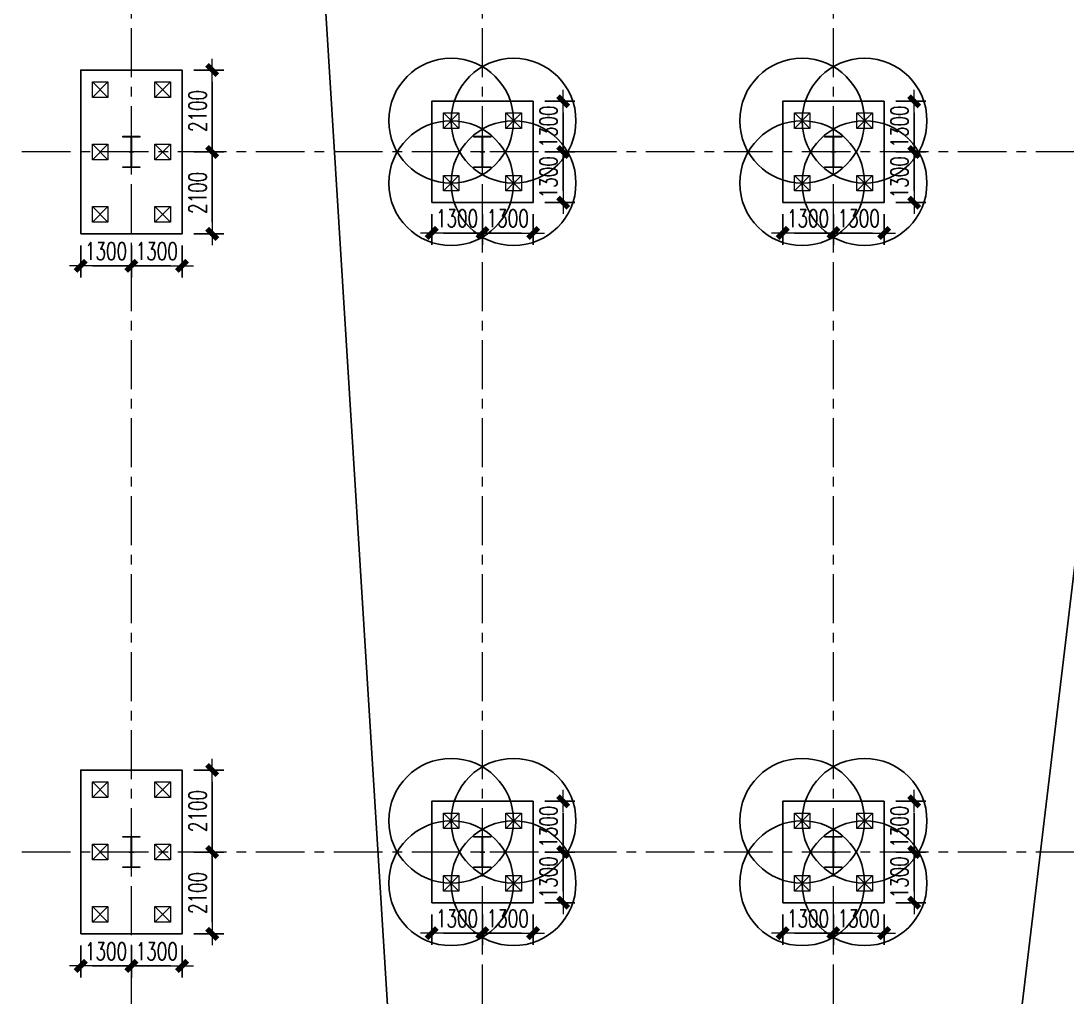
# Model space of a CAD drawing. Extents: x -1201378 to 2367219, y -619313 to 244905.
# Drawn here: x -239591 to -212766, y -241018 to -215989 of the extents above; entities that cross this region are included whole.
import ezdxf

# ---------------------------------------------------------------- set-up
doc = ezdxf.new("R2010")
doc.units = 0
doc.header["$LTSCALE"] = 1000
doc.linetypes.add('CENTER', pattern=[2, 1.25, -0.25, 0.25, -0.25])
doc.layers.get('0').update_dxf_attribs({"linetype": 'CONTINUOUS'})
doc.layers.get('Defpoints').update_dxf_attribs({"linetype": 'CONTINUOUS'})
for name, color, linetype in [('A-WINDOW', 140, 'CONTINUOUS'), ('S-DOTE1', 140, 'CENTER'), ('S-HATCH1-W', 252, 'CONTINUOUS')]:
    doc.layers.add(name, color=color, linetype=linetype)
for name, color, linetype, lineweight in [('S-axis', 111, 'CONTINUOUS', 0), ('S-col', 2, 'CONTINUOUS', 0), ('S-dim', 81, 'CONTINUOUS', 0), ('S-dote', 5, 'CENTER', 0), ('S-zhuang', 1, 'CONTINUOUS', 0)]:
    doc.layers.add(name, color=color, linetype=linetype, lineweight=lineweight)
doc.styles.add('SS1', font='tj-romans1.shx', dxfattribs={"width": 0.7, "bigfont": 'tj-hztxt1.shx'})
doc.dimstyles.new('S-150-ARCHI', dxfattribs={"dimscale": 150, "dimtxt": 3, "dimasz": 2, "dimexe": 2, "dimexo": 2, "dimgap": 1, "dimtad": 1, "dimdec": 0, "dimzin": 0, "dimdsep": 46, "dimtxsty": 'SS1', "dimblk1": 'TT', "dimblk2": 'TT', "dimsah": 1, "dimcen": 1, "dimclrd": 256, "dimclre": 256, "dimclrt": 256, "dimadec": 0, "dimazin": 0, "dimtfac": 1, "dimtdec": 0, "dimtix": 1, "dimtmove": 2, "dimatfit": 0, "dimldrblk": 'TT', "dimfxl": 2, "dimtolj": 1, "dimtzin": 0, "dimarcsym": 0})

# ---------------------------------------------------------------- blocks, each defined once
blk = doc.blocks.new('w42343243')
at = {"layer": 'S-col'}
blk.add_lwpolyline([(-165069, 621020), (-164639, 621020), (-164639, 621002), (-164848, 621002), (-164848, 620238), (-164639, 620238), (-164639, 620220), (-165069, 620220), (-165069, 620238), (-164860, 620238), (-164860, 621002), (-165069, 621002)], close=True, dxfattribs=at)
blk = doc.blocks.new('42343')
at = {"layer": 'A-WINDOW'}
for p in [(-117000, -35800), (-108000, -35800), (-99000, -35800), (-117000, -53750), (-108000, -53750), (-99000, -53750)]:
    blk.add_blockref('w42343243', p, dxfattribs=at)
blk = doc.blocks.new('3#轴网')
at = {"layer": 'S-dote'}
for p, q in [((-236758.5, -363428.2), (-236758.5, -277948.2)), ((-227758.5, -363428.2), (-227758.5, -277948.2)), ((-218758.5, -363428.2), (-218758.5, -277944.2)), ((-78316.2, -319348.2), (-273210.6, -319348.2)), ((-78316.2, -337298.2), (-273210.6, -337298.2))]:
    blk.add_line(p, q, dxfattribs=at)
blk = doc.blocks.new('S-ZHUANG-400')
at = {"layer": 'S-zhuang'}
for p, q in [((200, -200), (-200, 200)), ((-200, -200), (200, 200))]:
    blk.add_line(p, q, dxfattribs=at)
blk.add_lwpolyline([(-200, 200), (200, 200), (200, -200), (-200, -200)], close=True, dxfattribs=at)
blk = doc.blocks.new('CT4')
at = {"layer": 'Defpoints'}
for centre in [(-100831, -168442), (-99231, -168442), (-100831, -170042), (-99231, -170042)]:
    blk.add_circle(centre, 1600, dxfattribs=at)
at = {"layer": 'S-DOTE1', "ltscale": 0.25}
for p, q in [((-99971, -169242), (-100091, -169242)), ((-100031, -169182), (-100031, -169302))]:
    blk.add_line(p, q, dxfattribs=at)
at = {"layer": 'S-HATCH1-W'}
blk.add_lwpolyline([(-101331, -170542), (-101331, -167942), (-98731, -167942), (-98731, -170542)], close=True, dxfattribs=at)
at = {"layer": 'S-zhuang', "rotation": 90.00000000000001}
for p in [(-100831, -168442), (-99231, -168442), (-100831, -170042), (-99231, -170042)]:
    blk.add_blockref('S-ZHUANG-400', p, dxfattribs=at)
blk = doc.blocks.new('CT6')
at = {"layer": 'S-DOTE1', "ltscale": 0.25}
for p, q in [((-233268, -322505), (-233388, -322505)), ((-233328, -322445), (-233328, -322565))]:
    blk.add_line(p, q, dxfattribs=at)
at = {"layer": 'S-HATCH1-W'}
blk.add_lwpolyline([(-234628, -324605), (-234628, -320405), (-232028, -320405), (-232028, -324605)], close=True, dxfattribs=at)
at = {"layer": 'S-zhuang', "rotation": 90.00000000000001}
for p in [(-234128, -320905), (-232528, -320905), (-234128, -322505), (-232528, -322505), (-234128, -324105), (-232528, -324105)]:
    blk.add_blockref('S-ZHUANG-400', p, dxfattribs=at)
blk = doc.blocks.new('TT')
blk.add_line((-0.969, 0), (0.969, 0))
at = {"const_width": 0.45}
blk.add_lwpolyline([(-0.442, -0.442), (0.442, 0.442)], dxfattribs=at)
blk = doc.blocks.new('*D1297')
at = {"layer": 'Defpoints', "color": 0, "transparency": 16777216}
for p in [(-229058, -238598), (-227758, -238598), (-227758, -239377)]:
    blk.add_point(p, dxfattribs=at)
at = {"layer": 'S-dim', "lineweight": -2, "transparency": 16777216}
for p, q in [((-229058, -238898), (-229058, -239677)), ((-227758, -238898), (-227758, -239677)), ((-228758, -239377), (-228058, -239377))]:
    blk.add_line(p, q, dxfattribs=at)
at = {"layer": 'S-dim', "lineweight": -2, "transparency": 16777216, "xscale": 300, "yscale": 300, "zscale": 300, "rotation": 180}
blk.add_blockref('TT', (-229058, -239377), dxfattribs=at)
at = {"layer": 'S-dim', "lineweight": -2, "transparency": 16777216, "xscale": 300, "yscale": 300, "zscale": 300}
blk.add_blockref('TT', (-227758, -239377), dxfattribs=at)
at = {"layer": 'S-dim', "transparency": 16777216, "insert": (-228408, -239002), "char_height": 450, "attachment_point": 5, "style": 'SS1'}
blk.add_mtext('\\A1;1300', dxfattribs=at)
blk = doc.blocks.new('*D1298')
at = {"layer": 'Defpoints', "color": 0, "transparency": 16777216}
for p in [(-227758, -238598), (-226458, -238598), (-226458, -239377)]:
    blk.add_point(p, dxfattribs=at)
at = {"layer": 'S-dim', "lineweight": -2, "transparency": 16777216}
for p, q in [((-227758, -238898), (-227758, -239677)), ((-226458, -238898), (-226458, -239677)), ((-227458, -239377), (-226758, -239377))]:
    blk.add_line(p, q, dxfattribs=at)
at = {"layer": 'S-dim', "lineweight": -2, "transparency": 16777216, "xscale": 300, "yscale": 300, "zscale": 300, "rotation": 180}
blk.add_blockref('TT', (-227758, -239377), dxfattribs=at)
at = {"layer": 'S-dim', "lineweight": -2, "transparency": 16777216, "xscale": 300, "yscale": 300, "zscale": 300}
blk.add_blockref('TT', (-226458, -239377), dxfattribs=at)
at = {"layer": 'S-dim', "transparency": 16777216, "insert": (-227108, -239002), "char_height": 450, "attachment_point": 5, "style": 'SS1'}
blk.add_mtext('\\A1;1300', dxfattribs=at)
blk = doc.blocks.new('*D1299')
at = {"layer": 'Defpoints', "color": 0, "transparency": 16777216}
for p in [(-226458, -237298), (-225687, -237298), (-226458, -238598)]:
    blk.add_point(p, dxfattribs=at)
at = {"layer": 'S-dim', "lineweight": -2, "transparency": 16777216}
for p, q in [((-226158, -237298), (-225387, -237298)), ((-225687, -238298), (-225687, -237598)), ((-226158, -238598), (-225387, -238598))]:
    blk.add_line(p, q, dxfattribs=at)
at = {"layer": 'S-dim', "lineweight": -2, "transparency": 16777216, "xscale": 300, "yscale": 300, "zscale": 300}
for p, rotation in [((-225687, -237298), 90), ((-225687, -238598), 270)]:
    blk.add_blockref('TT', p, dxfattribs=dict(at, rotation=rotation))
at = {"layer": 'S-dim', "transparency": 16777216, "insert": (-226062, -237948), "char_height": 450, "attachment_point": 5, "rotation": 90, "style": 'SS1'}
blk.add_mtext('\\A1;1300', dxfattribs=at)
blk = doc.blocks.new('*D1300')
at = {"layer": 'Defpoints', "color": 0, "transparency": 16777216}
for p in [(-226458, -235998), (-225687, -235998), (-226458, -237298)]:
    blk.add_point(p, dxfattribs=at)
at = {"layer": 'S-dim', "lineweight": -2, "transparency": 16777216}
for p, q in [((-226158, -235998), (-225387, -235998)), ((-225687, -236998), (-225687, -236298)), ((-226158, -237298), (-225387, -237298))]:
    blk.add_line(p, q, dxfattribs=at)
at = {"layer": 'S-dim', "lineweight": -2, "transparency": 16777216, "xscale": 300, "yscale": 300, "zscale": 300}
for p, rotation in [((-225687, -235998), 90), ((-225687, -237298), 270)]:
    blk.add_blockref('TT', p, dxfattribs=dict(at, rotation=rotation))
at = {"layer": 'S-dim', "transparency": 16777216, "insert": (-226062, -236648), "char_height": 450, "attachment_point": 5, "rotation": 90, "style": 'SS1'}
blk.add_mtext('\\A1;1300', dxfattribs=at)
blk = doc.blocks.new('*D1302')
at = {"layer": 'Defpoints', "color": 0, "transparency": 16777216}
for p in [(-220058, -238598), (-218758, -238598), (-218758, -239377)]:
    blk.add_point(p, dxfattribs=at)
at = {"layer": 'S-dim', "lineweight": -2, "transparency": 16777216}
for p, q in [((-220058, -238898), (-220058, -239677)), ((-218758, -238898), (-218758, -239677)), ((-219758, -239377), (-219058, -239377))]:
    blk.add_line(p, q, dxfattribs=at)
at = {"layer": 'S-dim', "lineweight": -2, "transparency": 16777216, "xscale": 300, "yscale": 300, "zscale": 300, "rotation": 180}
blk.add_blockref('TT', (-220058, -239377), dxfattribs=at)
at = {"layer": 'S-dim', "lineweight": -2, "transparency": 16777216, "xscale": 300, "yscale": 300, "zscale": 300}
blk.add_blockref('TT', (-218758, -239377), dxfattribs=at)
at = {"layer": 'S-dim', "transparency": 16777216, "insert": (-219408, -239002), "char_height": 450, "attachment_point": 5, "style": 'SS1'}
blk.add_mtext('\\A1;1300', dxfattribs=at)
blk = doc.blocks.new('*D1303')
at = {"layer": 'Defpoints', "color": 0, "transparency": 16777216}
for p in [(-218758, -238598), (-217458, -238598), (-217458, -239377)]:
    blk.add_point(p, dxfattribs=at)
at = {"layer": 'S-dim', "lineweight": -2, "transparency": 16777216}
for p, q in [((-218758, -238898), (-218758, -239677)), ((-217458, -238898), (-217458, -239677)), ((-218458, -239377), (-217758, -239377))]:
    blk.add_line(p, q, dxfattribs=at)
at = {"layer": 'S-dim', "lineweight": -2, "transparency": 16777216, "xscale": 300, "yscale": 300, "zscale": 300, "rotation": 180}
blk.add_blockref('TT', (-218758, -239377), dxfattribs=at)
at = {"layer": 'S-dim', "lineweight": -2, "transparency": 16777216, "xscale": 300, "yscale": 300, "zscale": 300}
blk.add_blockref('TT', (-217458, -239377), dxfattribs=at)
at = {"layer": 'S-dim', "transparency": 16777216, "insert": (-218108, -239002), "char_height": 450, "attachment_point": 5, "style": 'SS1'}
blk.add_mtext('\\A1;1300', dxfattribs=at)
blk = doc.blocks.new('*D1304')
at = {"layer": 'Defpoints', "color": 0, "transparency": 16777216}
for p in [(-217458, -237298), (-216687, -237298), (-217458, -238598)]:
    blk.add_point(p, dxfattribs=at)
at = {"layer": 'S-dim', "lineweight": -2, "transparency": 16777216}
for p, q in [((-217158, -237298), (-216387, -237298)), ((-216687, -238298), (-216687, -237598)), ((-217158, -238598), (-216387, -238598))]:
    blk.add_line(p, q, dxfattribs=at)
at = {"layer": 'S-dim', "lineweight": -2, "transparency": 16777216, "xscale": 300, "yscale": 300, "zscale": 300}
for p, rotation in [((-216687, -237298), 90), ((-216687, -238598), 270)]:
    blk.add_blockref('TT', p, dxfattribs=dict(at, rotation=rotation))
at = {"layer": 'S-dim', "transparency": 16777216, "insert": (-217062, -237948), "char_height": 450, "attachment_point": 5, "rotation": 90, "style": 'SS1'}
blk.add_mtext('\\A1;1300', dxfattribs=at)
blk = doc.blocks.new('*D1301')
at = {"layer": 'Defpoints', "color": 0, "transparency": 16777216}
for p in [(-217458, -235998), (-216687, -235998), (-217458, -237298)]:
    blk.add_point(p, dxfattribs=at)
at = {"layer": 'S-dim', "lineweight": -2, "transparency": 16777216}
for p, q in [((-217158, -235998), (-216387, -235998)), ((-216687, -236998), (-216687, -236298)), ((-217158, -237298), (-216387, -237298))]:
    blk.add_line(p, q, dxfattribs=at)
at = {"layer": 'S-dim', "lineweight": -2, "transparency": 16777216, "xscale": 300, "yscale": 300, "zscale": 300}
for p, rotation in [((-216687, -235998), 90), ((-216687, -237298), 270)]:
    blk.add_blockref('TT', p, dxfattribs=dict(at, rotation=rotation))
at = {"layer": 'S-dim', "transparency": 16777216, "insert": (-217062, -236648), "char_height": 450, "attachment_point": 5, "rotation": 90, "style": 'SS1'}
blk.add_mtext('\\A1;1300', dxfattribs=at)
blk = doc.blocks.new('*D1425')
at = {"layer": 'Defpoints', "color": 0, "transparency": 16777216}
for p in [(-220058, -220648), (-218758, -220648), (-218758, -221427)]:
    blk.add_point(p, dxfattribs=at)
at = {"layer": 'S-dim', "lineweight": -2, "transparency": 16777216}
for p, q in [((-220058, -220948), (-220058, -221727)), ((-218758, -220948), (-218758, -221727)), ((-219758, -221427), (-219058, -221427))]:
    blk.add_line(p, q, dxfattribs=at)
at = {"layer": 'S-dim', "lineweight": -2, "transparency": 16777216, "xscale": 300, "yscale": 300, "zscale": 300, "rotation": 180}
blk.add_blockref('TT', (-220058, -221427), dxfattribs=at)
at = {"layer": 'S-dim', "lineweight": -2, "transparency": 16777216, "xscale": 300, "yscale": 300, "zscale": 300}
blk.add_blockref('TT', (-218758, -221427), dxfattribs=at)
at = {"layer": 'S-dim', "transparency": 16777216, "insert": (-219408, -221052), "char_height": 450, "attachment_point": 5, "style": 'SS1'}
blk.add_mtext('\\A1;1300', dxfattribs=at)
blk = doc.blocks.new('*D1426')
at = {"layer": 'Defpoints', "color": 0, "transparency": 16777216}
for p in [(-218758, -220648), (-217458, -220648), (-217458, -221427)]:
    blk.add_point(p, dxfattribs=at)
at = {"layer": 'S-dim', "lineweight": -2, "transparency": 16777216}
for p, q in [((-218758, -220948), (-218758, -221727)), ((-217458, -220948), (-217458, -221727)), ((-218458, -221427), (-217758, -221427))]:
    blk.add_line(p, q, dxfattribs=at)
at = {"layer": 'S-dim', "lineweight": -2, "transparency": 16777216, "xscale": 300, "yscale": 300, "zscale": 300, "rotation": 180}
blk.add_blockref('TT', (-218758, -221427), dxfattribs=at)
at = {"layer": 'S-dim', "lineweight": -2, "transparency": 16777216, "xscale": 300, "yscale": 300, "zscale": 300}
blk.add_blockref('TT', (-217458, -221427), dxfattribs=at)
at = {"layer": 'S-dim', "transparency": 16777216, "insert": (-218108, -221052), "char_height": 450, "attachment_point": 5, "style": 'SS1'}
blk.add_mtext('\\A1;1300', dxfattribs=at)
blk = doc.blocks.new('*D1427')
at = {"layer": 'Defpoints', "color": 0, "transparency": 16777216}
for p in [(-217458, -219348), (-216687, -219348), (-217458, -220648)]:
    blk.add_point(p, dxfattribs=at)
at = {"layer": 'S-dim', "lineweight": -2, "transparency": 16777216}
for p, q in [((-217158, -219348), (-216387, -219348)), ((-216687, -220348), (-216687, -219648)), ((-217158, -220648), (-216387, -220648))]:
    blk.add_line(p, q, dxfattribs=at)
at = {"layer": 'S-dim', "lineweight": -2, "transparency": 16777216, "xscale": 300, "yscale": 300, "zscale": 300}
for p, rotation in [((-216687, -219348), 90), ((-216687, -220648), 270)]:
    blk.add_blockref('TT', p, dxfattribs=dict(at, rotation=rotation))
at = {"layer": 'S-dim', "transparency": 16777216, "insert": (-217062, -219998), "char_height": 450, "attachment_point": 5, "rotation": 90, "style": 'SS1'}
blk.add_mtext('\\A1;1300', dxfattribs=at)
blk = doc.blocks.new('*D1428')
at = {"layer": 'Defpoints', "color": 0, "transparency": 16777216}
for p in [(-217458, -218048), (-216687, -218048), (-217458, -219348)]:
    blk.add_point(p, dxfattribs=at)
at = {"layer": 'S-dim', "lineweight": -2, "transparency": 16777216}
for p, q in [((-217158, -218048), (-216387, -218048)), ((-216687, -219048), (-216687, -218348)), ((-217158, -219348), (-216387, -219348))]:
    blk.add_line(p, q, dxfattribs=at)
at = {"layer": 'S-dim', "lineweight": -2, "transparency": 16777216, "xscale": 300, "yscale": 300, "zscale": 300}
for p, rotation in [((-216687, -218048), 90), ((-216687, -219348), 270)]:
    blk.add_blockref('TT', p, dxfattribs=dict(at, rotation=rotation))
at = {"layer": 'S-dim', "transparency": 16777216, "insert": (-217062, -218698), "char_height": 450, "attachment_point": 5, "rotation": 90, "style": 'SS1'}
blk.add_mtext('\\A1;1300', dxfattribs=at)
blk = doc.blocks.new('*D1429')
at = {"layer": 'Defpoints', "color": 0, "transparency": 16777216}
for p in [(-229058, -220648), (-227758, -220648), (-227758, -221427)]:
    blk.add_point(p, dxfattribs=at)
at = {"layer": 'S-dim', "lineweight": -2, "transparency": 16777216}
for p, q in [((-229058, -220948), (-229058, -221727)), ((-227758, -220948), (-227758, -221727)), ((-228758, -221427), (-228058, -221427))]:
    blk.add_line(p, q, dxfattribs=at)
at = {"layer": 'S-dim', "lineweight": -2, "transparency": 16777216, "xscale": 300, "yscale": 300, "zscale": 300, "rotation": 180}
blk.add_blockref('TT', (-229058, -221427), dxfattribs=at)
at = {"layer": 'S-dim', "lineweight": -2, "transparency": 16777216, "xscale": 300, "yscale": 300, "zscale": 300}
blk.add_blockref('TT', (-227758, -221427), dxfattribs=at)
at = {"layer": 'S-dim', "transparency": 16777216, "insert": (-228408, -221052), "char_height": 450, "attachment_point": 5, "style": 'SS1'}
blk.add_mtext('\\A1;1300', dxfattribs=at)
blk = doc.blocks.new('*D1430')
at = {"layer": 'Defpoints', "color": 0, "transparency": 16777216}
for p in [(-227758, -220648), (-226458, -220648), (-226458, -221427)]:
    blk.add_point(p, dxfattribs=at)
at = {"layer": 'S-dim', "lineweight": -2, "transparency": 16777216}
for p, q in [((-227758, -220948), (-227758, -221727)), ((-226458, -220948), (-226458, -221727)), ((-227458, -221427), (-226758, -221427))]:
    blk.add_line(p, q, dxfattribs=at)
at = {"layer": 'S-dim', "lineweight": -2, "transparency": 16777216, "xscale": 300, "yscale": 300, "zscale": 300, "rotation": 180}
blk.add_blockref('TT', (-227758, -221427), dxfattribs=at)
at = {"layer": 'S-dim', "lineweight": -2, "transparency": 16777216, "xscale": 300, "yscale": 300, "zscale": 300}
blk.add_blockref('TT', (-226458, -221427), dxfattribs=at)
at = {"layer": 'S-dim', "transparency": 16777216, "insert": (-227108, -221052), "char_height": 450, "attachment_point": 5, "style": 'SS1'}
blk.add_mtext('\\A1;1300', dxfattribs=at)
blk = doc.blocks.new('*D1431')
at = {"layer": 'Defpoints', "color": 0, "transparency": 16777216}
for p in [(-226458, -219348), (-225687, -219348), (-226458, -220648)]:
    blk.add_point(p, dxfattribs=at)
at = {"layer": 'S-dim', "lineweight": -2, "transparency": 16777216}
for p, q in [((-226158, -219348), (-225387, -219348)), ((-225687, -220348), (-225687, -219648)), ((-226158, -220648), (-225387, -220648))]:
    blk.add_line(p, q, dxfattribs=at)
at = {"layer": 'S-dim', "lineweight": -2, "transparency": 16777216, "xscale": 300, "yscale": 300, "zscale": 300}
for p, rotation in [((-225687, -219348), 90), ((-225687, -220648), 270)]:
    blk.add_blockref('TT', p, dxfattribs=dict(at, rotation=rotation))
at = {"layer": 'S-dim', "transparency": 16777216, "insert": (-226062, -219998), "char_height": 450, "attachment_point": 5, "rotation": 90, "style": 'SS1'}
blk.add_mtext('\\A1;1300', dxfattribs=at)
blk = doc.blocks.new('*D1432')
at = {"layer": 'Defpoints', "color": 0, "transparency": 16777216}
for p in [(-226458, -218048), (-225687, -218048), (-226458, -219348)]:
    blk.add_point(p, dxfattribs=at)
at = {"layer": 'S-dim', "lineweight": -2, "transparency": 16777216}
for p, q in [((-226158, -218048), (-225387, -218048)), ((-225687, -219048), (-225687, -218348)), ((-226158, -219348), (-225387, -219348))]:
    blk.add_line(p, q, dxfattribs=at)
at = {"layer": 'S-dim', "lineweight": -2, "transparency": 16777216, "xscale": 300, "yscale": 300, "zscale": 300}
for p, rotation in [((-225687, -218048), 90), ((-225687, -219348), 270)]:
    blk.add_blockref('TT', p, dxfattribs=dict(at, rotation=rotation))
at = {"layer": 'S-dim', "transparency": 16777216, "insert": (-226062, -218698), "char_height": 450, "attachment_point": 5, "rotation": 90, "style": 'SS1'}
blk.add_mtext('\\A1;1300', dxfattribs=at)
blk = doc.blocks.new('*D1733')
at = {"layer": 'Defpoints', "color": 0, "transparency": 16777216}
for p in [(-238058, -239398), (-236758, -239398), (-236758, -240219)]:
    blk.add_point(p, dxfattribs=at)
at = {"layer": 'S-dim', "lineweight": -2, "transparency": 16777216}
for p, q in [((-238058, -239698), (-238058, -240519)), ((-236758, -239698), (-236758, -240519)), ((-237758, -240219), (-237058, -240219))]:
    blk.add_line(p, q, dxfattribs=at)
at = {"layer": 'S-dim', "lineweight": -2, "transparency": 16777216, "xscale": 300, "yscale": 300, "zscale": 300, "rotation": 180}
blk.add_blockref('TT', (-238058, -240219), dxfattribs=at)
at = {"layer": 'S-dim', "lineweight": -2, "transparency": 16777216, "xscale": 300, "yscale": 300, "zscale": 300}
blk.add_blockref('TT', (-236758, -240219), dxfattribs=at)
at = {"layer": 'S-dim', "transparency": 16777216, "insert": (-237408, -239844), "char_height": 450, "attachment_point": 5, "style": 'SS1'}
blk.add_mtext('\\A1;1300', dxfattribs=at)
blk = doc.blocks.new('*D1734')
at = {"layer": 'Defpoints', "color": 0, "transparency": 16777216}
for p in [(-236758, -239398), (-235458, -239398), (-235458, -240219)]:
    blk.add_point(p, dxfattribs=at)
at = {"layer": 'S-dim', "lineweight": -2, "transparency": 16777216}
for p, q in [((-236758, -239698), (-236758, -240519)), ((-235458, -239698), (-235458, -240519)), ((-236458, -240219), (-235758, -240219))]:
    blk.add_line(p, q, dxfattribs=at)
at = {"layer": 'S-dim', "lineweight": -2, "transparency": 16777216, "xscale": 300, "yscale": 300, "zscale": 300, "rotation": 180}
blk.add_blockref('TT', (-236758, -240219), dxfattribs=at)
at = {"layer": 'S-dim', "lineweight": -2, "transparency": 16777216, "xscale": 300, "yscale": 300, "zscale": 300}
blk.add_blockref('TT', (-235458, -240219), dxfattribs=at)
at = {"layer": 'S-dim', "transparency": 16777216, "insert": (-236108, -239844), "char_height": 450, "attachment_point": 5, "style": 'SS1'}
blk.add_mtext('\\A1;1300', dxfattribs=at)
blk = doc.blocks.new('*D1735')
at = {"layer": 'Defpoints', "color": 0, "transparency": 16777216}
for p in [(-235458, -237298), (-234686, -237298), (-235458, -239398)]:
    blk.add_point(p, dxfattribs=at)
at = {"layer": 'S-dim', "lineweight": -2, "transparency": 16777216}
for p, q in [((-235158, -237298), (-234386, -237298)), ((-234686, -239098), (-234686, -237598)), ((-235158, -239398), (-234386, -239398))]:
    blk.add_line(p, q, dxfattribs=at)
at = {"layer": 'S-dim', "lineweight": -2, "transparency": 16777216, "xscale": 300, "yscale": 300, "zscale": 300}
for p, rotation in [((-234686, -237298), 90), ((-234686, -239398), 270)]:
    blk.add_blockref('TT', p, dxfattribs=dict(at, rotation=rotation))
at = {"layer": 'S-dim', "transparency": 16777216, "insert": (-235061, -238348), "char_height": 450, "attachment_point": 5, "rotation": 90, "style": 'SS1'}
blk.add_mtext('\\A1;2100', dxfattribs=at)
blk = doc.blocks.new('*D1736')
at = {"layer": 'Defpoints', "color": 0, "transparency": 16777216}
for p in [(-235458, -235198), (-234686, -235198), (-235458, -237298)]:
    blk.add_point(p, dxfattribs=at)
at = {"layer": 'S-dim', "lineweight": -2, "transparency": 16777216}
for p, q in [((-235158, -235198), (-234386, -235198)), ((-234686, -236998), (-234686, -235498)), ((-235158, -237298), (-234386, -237298))]:
    blk.add_line(p, q, dxfattribs=at)
at = {"layer": 'S-dim', "lineweight": -2, "transparency": 16777216, "xscale": 300, "yscale": 300, "zscale": 300}
for p, rotation in [((-234686, -235198), 90), ((-234686, -237298), 270)]:
    blk.add_blockref('TT', p, dxfattribs=dict(at, rotation=rotation))
at = {"layer": 'S-dim', "transparency": 16777216, "insert": (-235061, -236248), "char_height": 450, "attachment_point": 5, "rotation": 90, "style": 'SS1'}
blk.add_mtext('\\A1;2100', dxfattribs=at)
blk = doc.blocks.new('*D1737')
at = {"layer": 'Defpoints', "color": 0, "transparency": 16777216}
for p in [(-238058, -221448), (-236758, -221448), (-236758, -222269)]:
    blk.add_point(p, dxfattribs=at)
at = {"layer": 'S-dim', "lineweight": -2, "transparency": 16777216}
for p, q in [((-238058, -221748), (-238058, -222569)), ((-236758, -221748), (-236758, -222569)), ((-237758, -222269), (-237058, -222269))]:
    blk.add_line(p, q, dxfattribs=at)
at = {"layer": 'S-dim', "lineweight": -2, "transparency": 16777216, "xscale": 300, "yscale": 300, "zscale": 300, "rotation": 180}
blk.add_blockref('TT', (-238058, -222269), dxfattribs=at)
at = {"layer": 'S-dim', "lineweight": -2, "transparency": 16777216, "xscale": 300, "yscale": 300, "zscale": 300}
blk.add_blockref('TT', (-236758, -222269), dxfattribs=at)
at = {"layer": 'S-dim', "transparency": 16777216, "insert": (-237408, -221894), "char_height": 450, "attachment_point": 5, "style": 'SS1'}
blk.add_mtext('\\A1;1300', dxfattribs=at)
blk = doc.blocks.new('*D1738')
at = {"layer": 'Defpoints', "color": 0, "transparency": 16777216}
for p in [(-236758, -221448), (-235458, -221448), (-235458, -222269)]:
    blk.add_point(p, dxfattribs=at)
at = {"layer": 'S-dim', "lineweight": -2, "transparency": 16777216}
for p, q in [((-236758, -221748), (-236758, -222569)), ((-235458, -221748), (-235458, -222569)), ((-236458, -222269), (-235758, -222269))]:
    blk.add_line(p, q, dxfattribs=at)
at = {"layer": 'S-dim', "lineweight": -2, "transparency": 16777216, "xscale": 300, "yscale": 300, "zscale": 300, "rotation": 180}
blk.add_blockref('TT', (-236758, -222269), dxfattribs=at)
at = {"layer": 'S-dim', "lineweight": -2, "transparency": 16777216, "xscale": 300, "yscale": 300, "zscale": 300}
blk.add_blockref('TT', (-235458, -222269), dxfattribs=at)
at = {"layer": 'S-dim', "transparency": 16777216, "insert": (-236108, -221894), "char_height": 450, "attachment_point": 5, "style": 'SS1'}
blk.add_mtext('\\A1;1300', dxfattribs=at)
blk = doc.blocks.new('*D1739')
at = {"layer": 'Defpoints', "color": 0, "transparency": 16777216}
for p in [(-235458, -219348), (-234686, -219348), (-235458, -221448)]:
    blk.add_point(p, dxfattribs=at)
at = {"layer": 'S-dim', "lineweight": -2, "transparency": 16777216}
for p, q in [((-235158, -219348), (-234386, -219348)), ((-234686, -221148), (-234686, -219648)), ((-235158, -221448), (-234386, -221448))]:
    blk.add_line(p, q, dxfattribs=at)
at = {"layer": 'S-dim', "lineweight": -2, "transparency": 16777216, "xscale": 300, "yscale": 300, "zscale": 300}
for p, rotation in [((-234686, -219348), 90), ((-234686, -221448), 270)]:
    blk.add_blockref('TT', p, dxfattribs=dict(at, rotation=rotation))
at = {"layer": 'S-dim', "transparency": 16777216, "insert": (-235061, -220398), "char_height": 450, "attachment_point": 5, "rotation": 90, "style": 'SS1'}
blk.add_mtext('\\A1;2100', dxfattribs=at)
blk = doc.blocks.new('*D1740')
at = {"layer": 'Defpoints', "color": 0, "transparency": 16777216}
for p in [(-235458, -217248), (-234686, -217248), (-235458, -219348)]:
    blk.add_point(p, dxfattribs=at)
at = {"layer": 'S-dim', "lineweight": -2, "transparency": 16777216}
for p, q in [((-235158, -217248), (-234386, -217248)), ((-234686, -219048), (-234686, -217548)), ((-235158, -219348), (-234386, -219348))]:
    blk.add_line(p, q, dxfattribs=at)
at = {"layer": 'S-dim', "lineweight": -2, "transparency": 16777216, "xscale": 300, "yscale": 300, "zscale": 300}
for p, rotation in [((-234686, -217248), 90), ((-234686, -219348), 270)]:
    blk.add_blockref('TT', p, dxfattribs=dict(at, rotation=rotation))
at = {"layer": 'S-dim', "transparency": 16777216, "insert": (-235061, -218298), "char_height": 450, "attachment_point": 5, "rotation": 90, "style": 'SS1'}
blk.add_mtext('\\A1;2100', dxfattribs=at)

msp = doc.modelspace()

# ---------------------------------------------------------------- linework, layer by layer
at = {"layer": 'Defpoints', "color": 1}
for p, q in [((-224626.9, -330727.7), (-233786.9, -183348)), ((-207008.5, -183436.2), (-224626.9, -330727.7))]:
    msp.add_line(p, q, dxfattribs=at)

# ---------------------------------------------------------------- block references
at = {"layer": 'S-axis'}
msp.add_blockref('3#轴网', (0, 100000), dxfattribs=at)
at = {"layer": 'S-col'}
msp.add_blockref('42343', (45095.7, -804168.2), dxfattribs=at)
at = {"layer": 'S-zhuang'}
for name, p in [('CT4', (-127727.3, -50106.2)), ('CT4', (-118727.3, -50106.2)), ('CT6', (-3430.1, 103156.5)), ('CT4', (-127727.3, -68056.2)), ('CT4', (-118727.3, -68056.2)), ('CT6', (-3430.1, 85206.5))]:
    msp.add_blockref(name, p, dxfattribs=at)

# ---------------------------------------------------------------- dimensions: what is measured, and where the dimension line sits
at = {"layer": 'S-dim'}
for base, p1, p2, picture, middle in [((-234686.2, -217248.2), (-235458.5, -219348.2), (-235458.5, -217248.2), '*D1740', (-235061.2, -218298.2)), ((-225686.9, -218048.2), (-226458.5, -219348.2), (-226458.5, -218048.2), '*D1432', (-226061.9, -218698.2)), ((-216686.9, -218048.2), (-217458.5, -219348.2), (-217458.5, -218048.2), '*D1428', (-217061.9, -218698.2)), ((-234686.2, -219348.2), (-235458.5, -221448.2), (-235458.5, -219348.2), '*D1739', (-235061.2, -220398.2)), ((-225686.9, -219348.2), (-226458.5, -220648.2), (-226458.5, -219348.2), '*D1431', (-226061.9, -219998.2)), ((-216686.9, -219348.2), (-217458.5, -220648.2), (-217458.5, -219348.2), '*D1427', (-217061.9, -219998.2)), ((-234686.2, -235198.2), (-235458.5, -237298.2), (-235458.5, -235198.2), '*D1736', (-235061.2, -236248.2)), ((-225686.9, -235998.2), (-226458.5, -237298.2), (-226458.5, -235998.2), '*D1300', (-226061.9, -236648.2)), ((-216686.9, -235998.2), (-217458.5, -237298.2), (-217458.5, -235998.2), '*D1301', (-217061.9, -236648.2)), ((-234686.2, -237298.2), (-235458.5, -239398.2), (-235458.5, -237298.2), '*D1735', (-235061.2, -238348.2)), ((-225686.9, -237298.2), (-226458.5, -238598.2), (-226458.5, -237298.2), '*D1299', (-226061.9, -237948.2)), ((-216686.9, -237298.2), (-217458.5, -238598.2), (-217458.5, -237298.2), '*D1304', (-217061.9, -237948.2))]:
    dim = msp.add_linear_dim(base=base, p1=p1, p2=p2, angle=90, dimstyle='S-150-ARCHI', dxfattribs=at)
    dim.commit()
    dim.dimension.update_dxf_attribs({"geometry": picture, "text_midpoint": middle})
for base, p1, p2, picture, middle in [((-227758.5, -221426.8), (-229058.5, -220648.2), (-227758.5, -220648.2), '*D1429', (-228408.5, -221051.8)), ((-226458.5, -221426.8), (-227758.5, -220648.2), (-226458.5, -220648.2), '*D1430', (-227108.5, -221051.8)), ((-218758.5, -221426.8), (-220058.5, -220648.2), (-218758.5, -220648.2), '*D1425', (-219408.5, -221051.8)), ((-217458.5, -221426.8), (-218758.5, -220648.2), (-217458.5, -220648.2), '*D1426', (-218108.5, -221051.8)), ((-236758.5, -222269.3), (-238058.5, -221448.2), (-236758.5, -221448.2), '*D1737', (-237408.5, -221894.3)), ((-235458.5, -222269.3), (-236758.5, -221448.2), (-235458.5, -221448.2), '*D1738', (-236108.5, -221894.3)), ((-227758.5, -239376.8), (-229058.5, -238598.2), (-227758.5, -238598.2), '*D1297', (-228408.5, -239001.8)), ((-226458.5, -239376.8), (-227758.5, -238598.2), (-226458.5, -238598.2), '*D1298', (-227108.5, -239001.8)), ((-218758.5, -239376.8), (-220058.5, -238598.2), (-218758.5, -238598.2), '*D1302', (-219408.5, -239001.8)), ((-217458.5, -239376.8), (-218758.5, -238598.2), (-217458.5, -238598.2), '*D1303', (-218108.5, -239001.8)), ((-236758.5, -240219.3), (-238058.5, -239398.2), (-236758.5, -239398.2), '*D1733', (-237408.5, -239844.3)), ((-235458.5, -240219.3), (-236758.5, -239398.2), (-235458.5, -239398.2), '*D1734', (-236108.5, -239844.3))]:
    dim = msp.add_linear_dim(base=base, p1=p1, p2=p2, dimstyle='S-150-ARCHI', dxfattribs=at)
    dim.commit()
    dim.dimension.update_dxf_attribs({"geometry": picture, "text_midpoint": middle})

doc.saveas('drawing.dxf')
